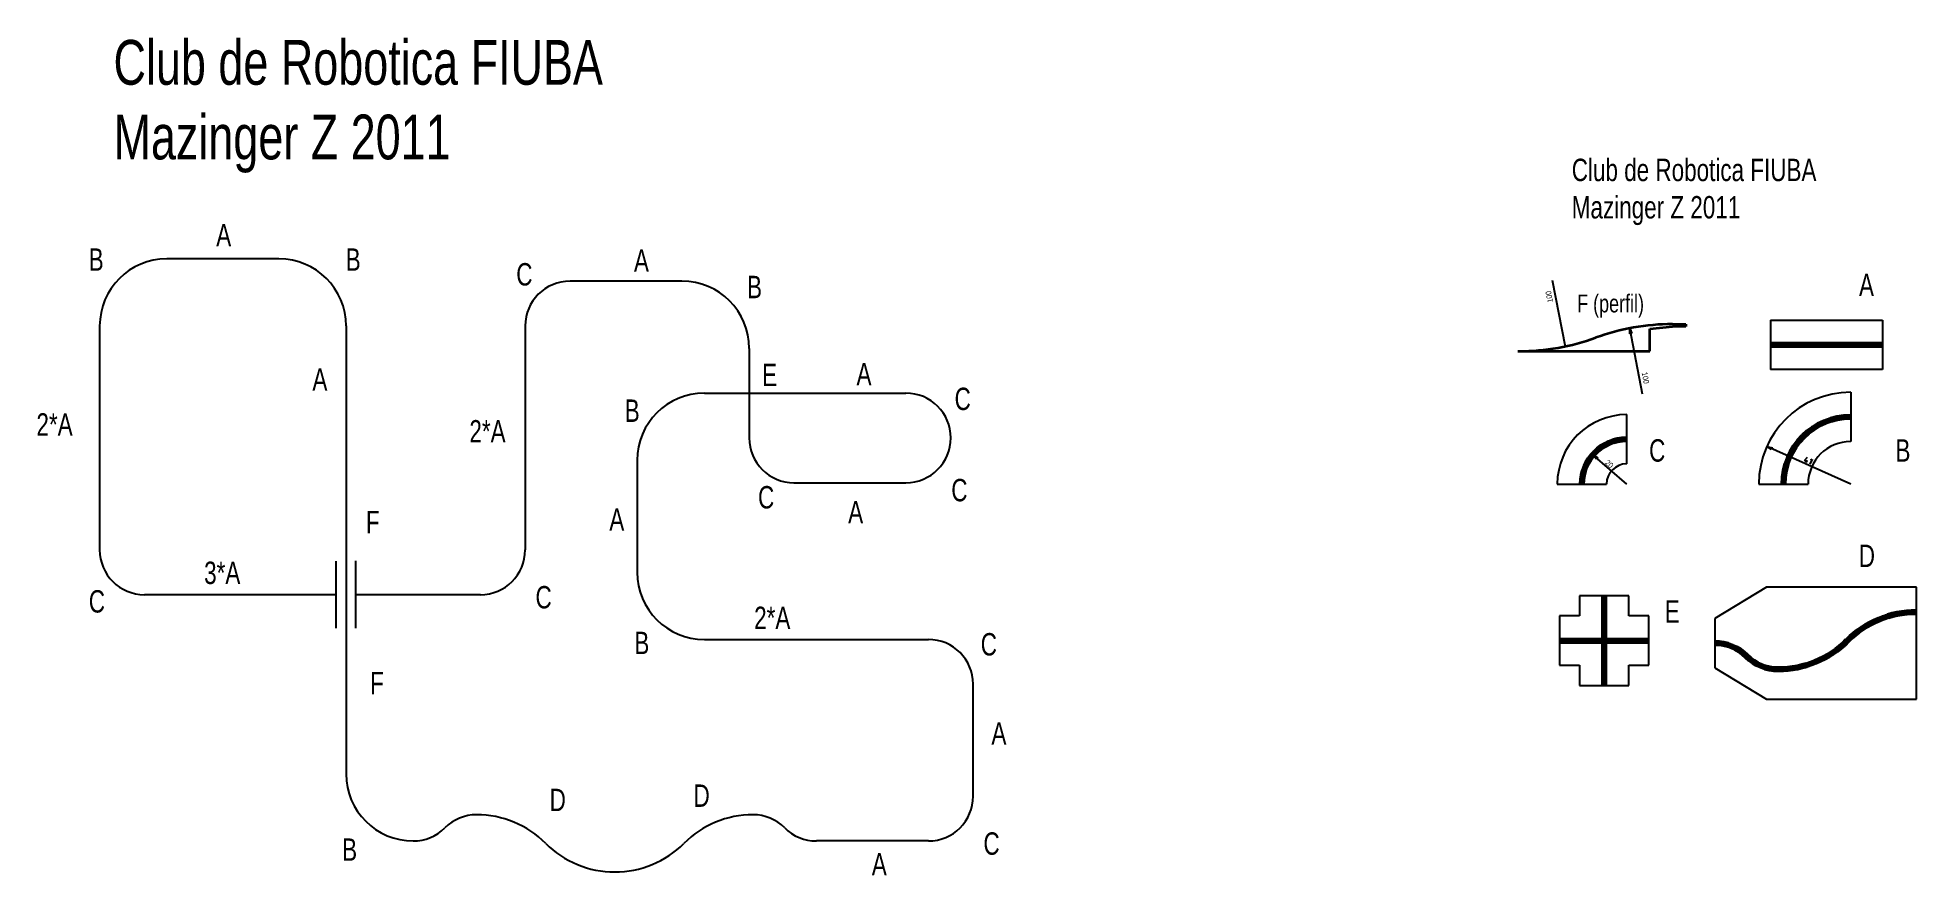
# Model space of a CAD drawing. Header units: millimetres. Extents: x 145 to 984, y -155 to 219.
import ezdxf

# ---------------------------------------------------------------- set-up
doc = ezdxf.new("R2010")
doc.units = ezdxf.units.MM
doc.layers.get('0').update_dxf_attribs({"linetype": 'CONTINUOUS', "lineweight": 25})
doc.styles.get("Standard").update_dxf_attribs({"font": 'txt', "width": 0.75})

msp = doc.modelspace()

# ---------------------------------------------------------------- linework, layer by layer
for p, q in [((253.05, 119.91), (203.05, 119.91)), ((433.05, 109.91), (383.05, 109.91)), ((821.59, 110.3), (827.31, 80.8)), ((919.05, 92.5), (969.05, 92.5)), ((919.05, 92.5), (919.05, 70.5)), ((969.05, 92.5), (969.05, 70.5)), ((173.05, 89.91), (173.05, -10.09)), ((283.05, 89.91), (283.05, 39.91)), ((363.05, 89.91), (363.05, -10.09)), ((856.19, 88.89), (857.08, 86.51)), ((856.26, 86.36), (856.19, 88.89)), ((861.91, 59.38), (856.19, 88.89)), ((857.08, 86.51), (856.26, 86.36)), ((875.22, 89.72), (875.22, 89.72)), ((875.22, 89.72), (875.22, 89.72)), ((875.22, 89.72), (875.22, 89.72)), ((875.22, 89.72), (875.22, 89.72)), ((463.05, 79.91), (463.05, 39.91)), ((969.05, 70.5), (919.05, 70.5)), ((443.05, 59.91), (483.05, 59.91)), ((483.05, 59.91), (533.05, 59.91)), ((954.84, 60.31), (954.84, 38.31)), ((854.84, 28.31), (854.84, 50.31)), ((283.05, 39.91), (283.05, -110.09)), ((917.44, 36.1), (919.89, 35.45)), ((919.55, 34.69), (917.44, 36.1)), ((954.84, 19.31), (917.44, 36.1)), ((919.89, 35.45), (919.55, 34.69)), ((413.05, 29.91), (413.05, -20.09)), ((839.73, 32.41), (841.89, 31.09)), ((841.35, 30.46), (839.73, 32.41)), ((854.84, 19.31), (839.73, 32.41)), ((841.89, 31.09), (841.35, 30.46)), ((934.25, 29.81), (935.55, 31.36)), ((935.52, 29.25), (934.25, 29.81)), ((934.91, 28.91), (935.36, 29.92)), ((937.58, 30.45), (936.56, 28.17)), ((936.85, 30.17), (937.58, 30.45)), ((483.05, 19.91), (533.05, 19.91)), ((823.84, 19.31), (845.84, 19.31)), ((913.84, 19.31), (935.84, 19.31)), ((278.63, -45.09), (278.63, -15.09)), ((287.42, -45.05), (287.42, -15.05)), ((278.63, -30.09), (193.05, -30.09)), ((343.05, -30.09), (287.42, -30.09)), ((855.79, -30.6), (833.79, -30.6)), ((833.79, -30.6), (833.79, -39.6)), ((855.79, -39.6), (855.79, -30.6)), ((917.2, -26.69), (894.2, -40.69)), ((984.2, -26.69), (917.2, -26.69)), ((984.2, -76.69), (984.2, -26.69)), ((833.79, -39.6), (824.79, -39.6)), ((824.79, -39.6), (824.79, -61.6)), ((864.79, -39.6), (855.79, -39.6)), ((864.79, -61.6), (864.79, -39.6)), ((894.2, -40.69), (894.2, -51.69)), ((443.05, -50.09), (543.05, -50.09)), ((894.2, -51.69), (894.2, -62.69)), ((894.2, -51.69), (894.2, -51.69)), ((824.79, -61.6), (833.79, -61.6)), ((833.79, -61.6), (833.79, -70.6)), ((855.79, -70.6), (855.79, -61.6)), ((855.79, -61.6), (864.79, -61.6)), ((894.2, -62.69), (917.2, -76.69)), ((563.05, -120.09), (563.05, -70.09)), ((833.79, -70.6), (855.79, -70.6)), ((917.2, -76.69), (984.2, -76.69)), ((543.05, -140.09), (493.05, -140.09))]:
    msp.add_line(p, q)
at = {"lineweight": 35}
for p, q in [((865.22, 88.63), (875.22, 89.72)), ((865.22, 78.66), (865.22, 88.63)), ((875.22, 90.72), (881.22, 90.72)), ((881.22, 89.72), (875.22, 89.72)), ((881.22, 90.72), (881.22, 89.72)), ((806.22, 78.66), (865.22, 78.66))]:
    msp.add_line(p, q, dxfattribs=at)
at = {"lineweight": 200}
for p, q in [((919.05, 81.5), (969.05, 81.5)), ((844.84, -30.69), (844.84, -70.69)), ((824.84, -50.69), (864.84, -50.69))]:
    msp.add_line(p, q, dxfattribs=at)
for centre, radius, start, end in [((203.05, 89.91), 30, 90, 180), ((253.05, 89.91), 30, 0, 90), ((383.05, 89.91), 20, 90, 180), ((433.05, 79.91), 30, 360, 90), ((443.05, 29.91), 30, 90, 180), ((533.05, 39.91), 20, 0, 90), ((954.84, 19.31), 41, 90, 180), ((854.84, 19.31), 31, 90, 180), ((483.05, 39.91), 20, 180, 270), ((533.05, 39.91), 20, 270, 0), ((954.84, 19.31), 19, 90, 180), ((854.84, 19.31), 9, 90, 180), ((193.05, -10.09), 20, 180, 270), ((343.05, -10.09), 20, 270, 0), ((443.05, -20.09), 30, 180, 270), ((543.05, -70.09), 20, 0, 90), ((313.05, -110.09), 30, 180, 270), ((543.05, -120.09), 20, 270, 0), ((341.33, -148.37), 20, 90, 135), ((341.33, -172.01), 43.64, 45, 90), ((464.77, -172.01), 43.64, 90, 135), ((464.77, -148.37), 20, 45, 90), ((313.05, -120.09), 20, 270, 315), ((403.05, -110.29), 43.64, 225, 270), ((403.05, -110.29), 43.64, 270, 315), ((493.05, -120.09), 20, 225, 270)]:
    msp.add_arc(centre, radius, start, end)
at = {"lineweight": 35}
for centre, start, end in [((806.82, 178.66), -90, -70), ((875.22, -9.28), 90, 110)]:
    msp.add_arc(centre, 100, start, end, dxfattribs=at)
at = {"lineweight": 200}
for centre, radius, start, end in [((954.84, 19.31), 30, 90, 180), ((854.84, 19.31), 20, 90, 180), ((984.2, -81.49), 43.64, 90, 135), ((894.2, -71.69), 20, 45, 90), ((922.48, -43.41), 20, 225, 270), ((922.48, -19.77), 43.64, 270, 315)]:
    msp.add_arc(centre, radius, start, end, dxfattribs=at)

# ---------------------------------------------------------------- texts
at = {"width": 100}
for s, insert, char_height, attachment_point in [('Club\\~de\\~Robotica\\~FIUBA\\PMazinger\\~Z\\~2011', (179.23, 217.64), 20, 1), ('Club\\~de\\~Robotica\\~FIUBA\\PMazinger\\~Z\\~2011', (830.31, 164.6), 10, 1), ('A', (225.09, 135.51), 10, 1), ('B', (168.15, 124.57), 10, 1), ('B', (282.9, 124.57), 10, 1), ('C', (359.05, 117.98), 10, 1), ('A', (411.6, 124.11), 10, 1), ('B', (462.09, 112.3), 10, 1), ('A', (958.56, 113.22), 10, 1), ('F\\~(perfil)', (832.71, 103.96), 8, 1), ('A', (268.04, 71.03), 10, 1), ('E', (468.84, 73.03), 10, 1), ('A', (510.97, 73.44), 10, 1), ('C', (554.76, 62.35), 10, 1), ('2*A', (144.83, 50.93), 10, 1), ('B', (407.48, 57.07), 10, 1), ('2*A', (338.13, 47.87), 10, 1), ('C', (864.84, 39.31), 10, 1), ('B', (974.84, 39.31), 10, 1), ('C', (467, 18.41), 10, 1), ('C', (553.28, 21.6), 10, 1), ('A', (400.6, 8.48), 10, 1), ('A', (507.24, 11.81), 10, 1), ('F', (291.93, 7.27), 10, 1), ('D', (958.47, -17.75), 10, 7), ('3*A', (219.69, -15.34), 10, 1), ('C', (168.2, -28.08), 10, 1), ('C', (367.64, -26.23), 10, 1), ('E', (871.79, -32.6), 10, 1), ('2*A', (465.27, -35.44), 10, 1), ('B', (411.77, -46.64), 10, 1), ('C', (566.42, -47.25), 10, 1), ('F', (293.76, -64.62), 10, 1), ('A', (571.21, -87.03), 10, 1), ('D', (373.95, -126.75), 10, 7), ('D', (438.2, -124.84), 10, 7), ('B', (281.31, -138.93), 10, 1), ('C', (567.64, -136.23), 10, 1), ('A', (517.8, -145.47), 10, 1)]:
    msp.add_mtext(s, dxfattribs=dict(at, insert=insert, char_height=char_height, attachment_point=attachment_point))
at = {"char_height": 2.5, "width": 30, "attachment_point": 5}
for s, insert, rotation in [('100', (820.27, 102.97), 100.97224), ('100', (863.22, 66.72), 280.97224), ('20', (847.06, 28.24), 319.08562)]:
    msp.add_mtext(s, dxfattribs=dict(at, insert=insert, rotation=rotation))

doc.saveas('drawing.dxf')
